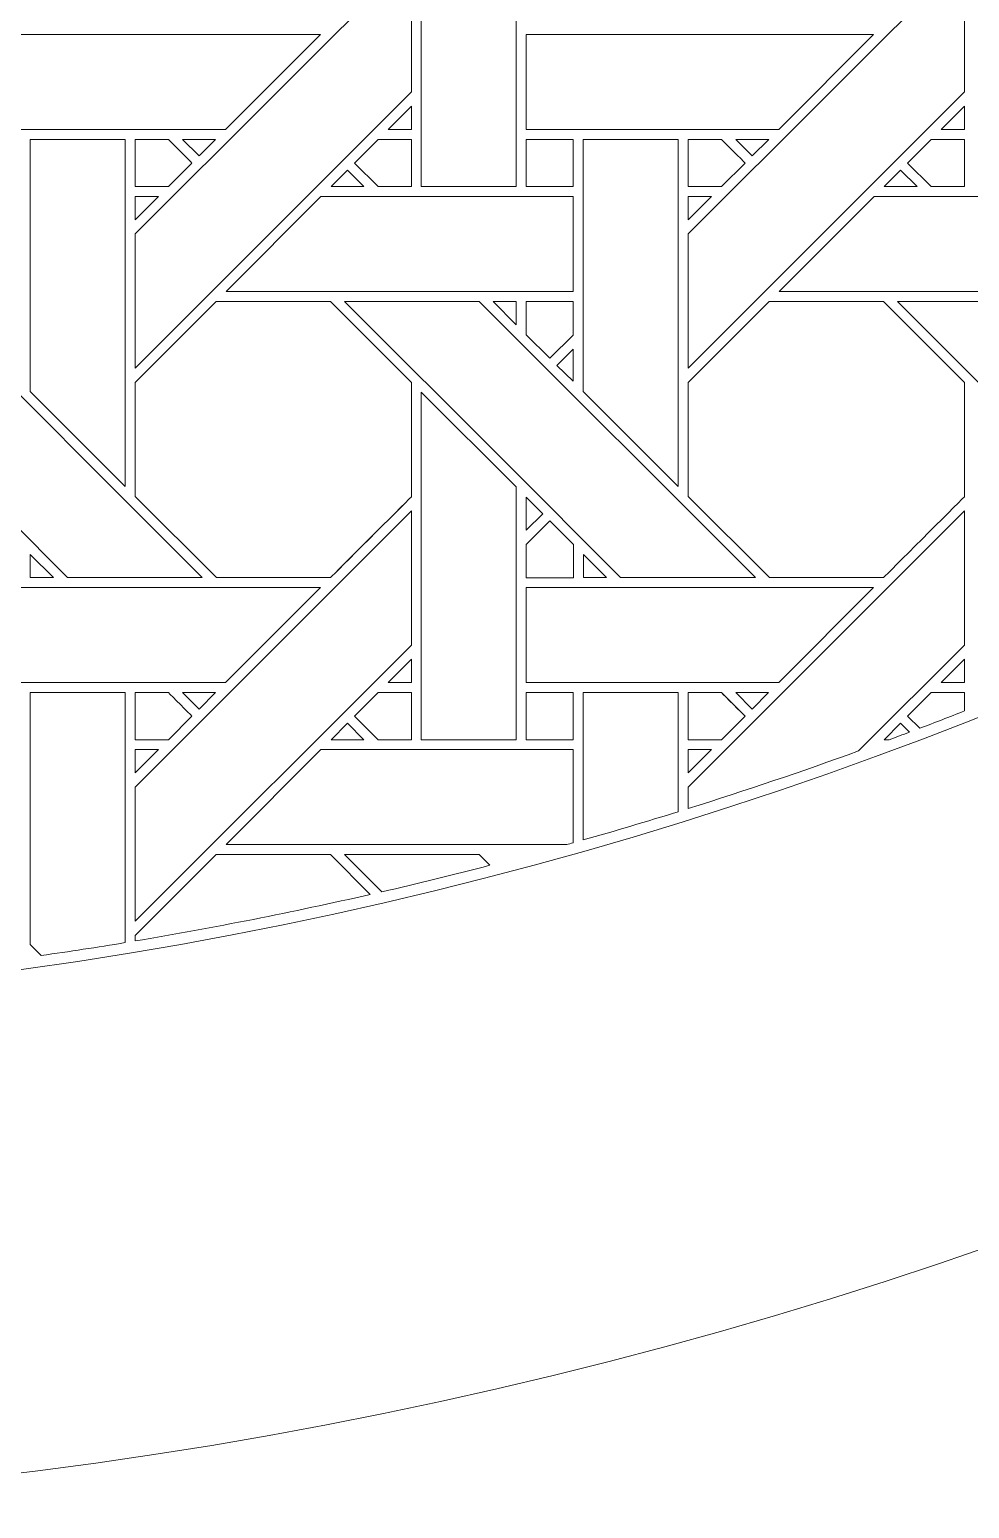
# Model space of a CAD drawing. Header units: inches. Extents: x 4.4 to 20.4, y 1.1 to 17.1.
# Drawn here: x 13.388 to 15, y 1.095 to 3.631 of the extents above; entities that cross this region are included whole.
import ezdxf

# ---------------------------------------------------------------- set-up
doc = ezdxf.new("R2010")
doc.units = ezdxf.units.IN
doc.header["$MEASUREMENT"] = 0
doc.layers.add('Design', color=7, linetype='Continuous', lineweight=0)

msp = doc.modelspace()

# ---------------------------------------------------------------- linework, layer by layer
at = {"layer": 'Design'}
for points, knots in [([(12.3829, 17.0948), (7.9646, 17.0948), (4.3829, 13.513), (4.3829, 9.0948), (4.3829, 4.6765), (7.9646, 1.0948), (12.3829, 1.0948), (16.8011, 1.0948), (20.3829, 4.6765), (20.3829, 9.0948), (20.3829, 13.513), (16.8011, 17.0948), (12.3829, 17.0948)], [0, 0, 0, 0, 1, 1, 1, 2, 2, 2, 3, 3, 3, 4, 4, 4, 4]), ([(12.3829, 16.2388), (8.4373, 16.2388), (5.2388, 13.0403), (5.2388, 9.0948), (5.2388, 5.1492), (8.4373, 1.9507), (12.3829, 1.9507), (16.3284, 1.9507), (19.5269, 5.1492), (19.5269, 9.0948), (19.5269, 13.0403), (16.3284, 16.2388), (12.3829, 16.2388)], [0, 0, 0, 0, 1, 1, 1, 2, 2, 2, 3, 3, 3, 4, 4, 4, 4]), ([(14.2227, 3.7957), (14.2227, 3.7957), (14.2227, 3.362), (14.2227, 3.362), (14.2227, 3.362), (14.0599, 3.362), (14.0599, 3.362), (14.0599, 3.362), (14.0599, 3.9579), (14.0599, 3.9579), (14.0599, 3.9579), (14.2227, 3.7957), (14.2227, 3.7957)], [0, 0, 0, 0, 1, 1, 1, 2, 2, 2, 3, 3, 3, 4, 4, 4, 4]), ([(13.5691, 3.2807), (13.5691, 3.2807), (14.0428, 3.7543), (14.0428, 3.7543), (14.0428, 3.7543), (14.0428, 3.5243), (14.0428, 3.5243), (14.0428, 3.5243), (13.5691, 3.0506), (13.5691, 3.0506), (13.5691, 3.0506), (13.5691, 3.2807), (13.5691, 3.2807)], [0, 0, 0, 0, 1, 1, 1, 2, 2, 2, 3, 3, 3, 4, 4, 4, 4]), ([(14.5179, 3.2807), (14.5179, 3.2807), (14.9915, 3.7543), (14.9915, 3.7543), (14.9915, 3.7543), (14.9915, 3.5243), (14.9915, 3.5243), (14.9915, 3.5243), (14.5179, 3.0506), (14.5179, 3.0506), (14.5179, 3.0506), (14.5179, 3.2807), (14.5179, 3.2807)], [0, 0, 0, 0, 1, 1, 1, 2, 2, 2, 3, 3, 3, 4, 4, 4, 4]), ([(13.2913, 3.4601), (13.2913, 3.4601), (13.2913, 3.6228), (13.2913, 3.6228), (13.2913, 3.6228), (13.887, 3.6228), (13.887, 3.6228), (13.887, 3.6228), (13.7242, 3.4601), (13.7242, 3.4601), (13.7242, 3.4601), (13.2913, 3.4601), (13.2913, 3.4601)], [0, 0, 0, 0, 1, 1, 1, 2, 2, 2, 3, 3, 3, 4, 4, 4, 4]), ([(14.24, 3.4601), (14.24, 3.4601), (14.24, 3.6228), (14.24, 3.6228), (14.24, 3.6228), (14.8357, 3.6228), (14.8357, 3.6228), (14.8357, 3.6228), (14.673, 3.4601), (14.673, 3.4601), (14.673, 3.4601), (14.24, 3.4601), (14.24, 3.4601)], [0, 0, 0, 0, 1, 1, 1, 2, 2, 2, 3, 3, 3, 4, 4, 4, 4]), ([(14.003, 3.4601), (14.003, 3.4601), (14.0428, 3.4999), (14.0428, 3.4999), (14.0428, 3.4999), (14.0428, 3.4601), (14.0428, 3.4601), (14.0428, 3.4601), (14.003, 3.4601), (14.003, 3.4601)], [0, 0, 0, 0, 1, 1, 1, 2, 2, 2, 3, 3, 3, 3]), ([(14.9517, 3.4601), (14.9517, 3.4601), (14.9915, 3.4999), (14.9915, 3.4999), (14.9915, 3.4999), (14.9915, 3.4601), (14.9915, 3.4601), (14.9915, 3.4601), (14.9517, 3.4601), (14.9517, 3.4601)], [0, 0, 0, 0, 1, 1, 1, 2, 2, 2, 3, 3, 3, 3]), ([(13.552, 3.4428), (13.552, 3.4428), (13.552, 2.8477), (13.552, 2.8477), (13.552, 2.8477), (13.3891, 3.0106), (13.3891, 3.0106), (13.3891, 3.0106), (13.3891, 3.4428), (13.3891, 3.4428), (13.3891, 3.4428), (13.552, 3.4428), (13.552, 3.4428)], [0, 0, 0, 0, 1, 1, 1, 2, 2, 2, 3, 3, 3, 4, 4, 4, 4]), ([(13.6262, 3.4428), (13.6313, 3.4377), (13.6621, 3.4069), (13.6665, 3.4024), (13.6665, 3.4024), (13.6261, 3.362), (13.6261, 3.362), (13.6261, 3.362), (13.5691, 3.362), (13.5691, 3.362), (13.5691, 3.362), (13.5691, 3.4428), (13.5691, 3.4428), (13.5691, 3.4428), (13.6262, 3.4428), (13.6262, 3.4428)], [0, 0, 0, 0, 1, 1, 1, 2, 2, 2, 3, 3, 3, 4, 4, 4, 5, 5, 5, 5]), ([(13.5691, 3.362), (13.5691, 3.362), (13.5691, 3.4428), (13.5691, 3.4428), (13.5691, 3.4428), (13.6262, 3.4428), (13.6262, 3.4428), (13.6313, 3.4377), (13.6621, 3.4069), (13.6665, 3.4024), (13.6665, 3.4024), (13.6261, 3.362), (13.6261, 3.362), (13.6261, 3.362), (13.5691, 3.362), (13.5691, 3.362)], [0, 0, 0, 0, 1, 1, 1, 2, 2, 2, 3, 3, 3, 4, 4, 4, 5, 5, 5, 5]), ([(13.6505, 3.4428), (13.6505, 3.4428), (13.707, 3.4428), (13.707, 3.4428), (13.707, 3.4428), (13.6787, 3.4147), (13.6787, 3.4147), (13.6787, 3.4147), (13.6505, 3.4428), (13.6505, 3.4428)], [0, 0, 0, 0, 1, 1, 1, 2, 2, 2, 3, 3, 3, 3]), ([(13.9857, 3.362), (13.9857, 3.362), (13.9453, 3.4024), (13.9453, 3.4024), (13.9453, 3.4024), (13.9858, 3.4428), (13.9858, 3.4428), (13.9858, 3.4428), (14.0428, 3.4428), (14.0428, 3.4428), (14.0428, 3.4428), (14.0428, 3.362), (14.0428, 3.362), (14.0428, 3.362), (13.9857, 3.362), (13.9857, 3.362)], [0, 0, 0, 0, 1, 1, 1, 2, 2, 2, 3, 3, 3, 4, 4, 4, 5, 5, 5, 5]), ([(13.9453, 3.4024), (13.9453, 3.4024), (13.9858, 3.4428), (13.9858, 3.4428), (13.9858, 3.4428), (14.0428, 3.4428), (14.0428, 3.4428), (14.0428, 3.4428), (14.0428, 3.362), (14.0428, 3.362), (14.0428, 3.362), (13.9857, 3.362), (13.9857, 3.362), (13.9857, 3.362), (13.9453, 3.4024), (13.9453, 3.4024)], [0, 0, 0, 0, 1, 1, 1, 2, 2, 2, 3, 3, 3, 4, 4, 4, 5, 5, 5, 5]), ([(14.24, 3.4428), (14.24, 3.4428), (14.3203, 3.4428), (14.3203, 3.4428), (14.3203, 3.4428), (14.3203, 3.362), (14.3203, 3.362), (14.3203, 3.362), (14.24, 3.362), (14.24, 3.362), (14.24, 3.362), (14.24, 3.4428), (14.24, 3.4428)], [0, 0, 0, 0, 1, 1, 1, 2, 2, 2, 3, 3, 3, 4, 4, 4, 4]), ([(14.24, 3.362), (14.24, 3.362), (14.24, 3.4428), (14.24, 3.4428), (14.24, 3.4428), (14.3203, 3.4428), (14.3203, 3.4428), (14.3203, 3.4428), (14.3203, 3.362), (14.3203, 3.362), (14.3203, 3.362), (14.24, 3.362), (14.24, 3.362)], [0, 0, 0, 0, 1, 1, 1, 2, 2, 2, 3, 3, 3, 4, 4, 4, 4]), ([(14.5007, 3.4428), (14.5007, 3.4428), (14.5007, 2.8477), (14.5007, 2.8477), (14.5007, 2.8477), (14.3378, 3.0106), (14.3378, 3.0106), (14.3378, 3.0106), (14.3378, 3.4428), (14.3378, 3.4428), (14.3378, 3.4428), (14.5007, 3.4428), (14.5007, 3.4428)], [0, 0, 0, 0, 1, 1, 1, 2, 2, 2, 3, 3, 3, 4, 4, 4, 4]), ([(14.6153, 3.4024), (14.6153, 3.4024), (14.5748, 3.362), (14.5748, 3.362), (14.5748, 3.362), (14.5179, 3.362), (14.5179, 3.362), (14.5179, 3.362), (14.5179, 3.4428), (14.5179, 3.4428), (14.5179, 3.4428), (14.5749, 3.4428), (14.5749, 3.4428), (14.5801, 3.4377), (14.6108, 3.4069), (14.6153, 3.4024)], [0, 0, 0, 0, 1, 1, 1, 2, 2, 2, 3, 3, 3, 4, 4, 4, 5, 5, 5, 5]), ([(14.5179, 3.362), (14.5179, 3.362), (14.5179, 3.4428), (14.5179, 3.4428), (14.5179, 3.4428), (14.5749, 3.4428), (14.5749, 3.4428), (14.5801, 3.4377), (14.6108, 3.4069), (14.6153, 3.4024), (14.6153, 3.4024), (14.5748, 3.362), (14.5748, 3.362), (14.5748, 3.362), (14.5179, 3.362), (14.5179, 3.362)], [0, 0, 0, 0, 1, 1, 1, 2, 2, 2, 3, 3, 3, 4, 4, 4, 5, 5, 5, 5]), ([(14.5993, 3.4428), (14.5993, 3.4428), (14.6558, 3.4428), (14.6558, 3.4428), (14.6558, 3.4428), (14.6275, 3.4146), (14.6275, 3.4146), (14.6275, 3.4146), (14.5993, 3.4428), (14.5993, 3.4428)], [0, 0, 0, 0, 1, 1, 1, 2, 2, 2, 3, 3, 3, 3]), ([(14.9344, 3.362), (14.9344, 3.362), (14.8941, 3.4024), (14.8941, 3.4024), (14.8941, 3.4024), (14.9345, 3.4428), (14.9345, 3.4428), (14.9345, 3.4428), (14.9915, 3.4428), (14.9915, 3.4428), (14.9915, 3.4428), (14.9915, 3.362), (14.9915, 3.362), (14.9915, 3.362), (14.9344, 3.362), (14.9344, 3.362)], [0, 0, 0, 0, 1, 1, 1, 2, 2, 2, 3, 3, 3, 4, 4, 4, 5, 5, 5, 5]), ([(14.8941, 3.4024), (14.8941, 3.4024), (14.9345, 3.4428), (14.9345, 3.4428), (14.9345, 3.4428), (14.9915, 3.4428), (14.9915, 3.4428), (14.9915, 3.4428), (14.9915, 3.362), (14.9915, 3.362), (14.9915, 3.362), (14.9344, 3.362), (14.9344, 3.362), (14.9344, 3.362), (14.8941, 3.4024), (14.8941, 3.4024)], [0, 0, 0, 0, 1, 1, 1, 2, 2, 2, 3, 3, 3, 4, 4, 4, 5, 5, 5, 5]), ([(13.9615, 3.362), (13.9615, 3.362), (13.905, 3.362), (13.905, 3.362), (13.905, 3.362), (13.9332, 3.3903), (13.9332, 3.3903), (13.9332, 3.3903), (13.9615, 3.362), (13.9615, 3.362)], [0, 0, 0, 0, 1, 1, 1, 2, 2, 2, 3, 3, 3, 3]), ([(14.9102, 3.362), (14.9102, 3.362), (14.8537, 3.362), (14.8537, 3.362), (14.8537, 3.362), (14.8819, 3.3903), (14.8819, 3.3903), (14.8819, 3.3903), (14.9102, 3.362), (14.9102, 3.362)], [0, 0, 0, 0, 1, 1, 1, 2, 2, 2, 3, 3, 3, 3]), ([(13.609, 3.3449), (13.609, 3.3449), (13.5691, 3.3051), (13.5691, 3.3051), (13.5691, 3.3051), (13.5691, 3.3449), (13.5691, 3.3449), (13.5691, 3.3449), (13.609, 3.3449), (13.609, 3.3449)], [0, 0, 0, 0, 1, 1, 1, 2, 2, 2, 3, 3, 3, 3]), ([(13.725, 3.1821), (13.725, 3.1821), (13.8878, 3.3449), (13.8878, 3.3449), (13.8878, 3.3449), (14.3203, 3.3449), (14.3203, 3.3449), (14.3203, 3.3449), (14.3203, 3.1821), (14.3203, 3.1821), (14.3203, 3.1821), (13.725, 3.1821), (13.725, 3.1821)], [0, 0, 0, 0, 1, 1, 1, 2, 2, 2, 3, 3, 3, 4, 4, 4, 4]), ([(14.5577, 3.3449), (14.5577, 3.3449), (14.5179, 3.3051), (14.5179, 3.3051), (14.5179, 3.3051), (14.5179, 3.3449), (14.5179, 3.3449), (14.5179, 3.3449), (14.5577, 3.3449), (14.5577, 3.3449)], [0, 0, 0, 0, 1, 1, 1, 2, 2, 2, 3, 3, 3, 3]), ([(14.6737, 3.1821), (14.6737, 3.1821), (14.8365, 3.3449), (14.8365, 3.3449), (14.8365, 3.3449), (15.269, 3.3449), (15.269, 3.3449), (15.269, 3.3449), (15.269, 3.1821), (15.269, 3.1821), (15.269, 3.1821), (14.6737, 3.1821), (14.6737, 3.1821)], [0, 0, 0, 0, 1, 1, 1, 2, 2, 2, 3, 3, 3, 4, 4, 4, 4]), ([(13.2539, 2.8912), (13.2539, 2.8912), (12.9796, 3.165), (12.9796, 3.165), (12.9796, 3.165), (13.2105, 3.165), (13.2105, 3.165), (13.2105, 3.165), (13.6841, 2.6913), (13.6841, 2.6913), (13.6841, 2.6913), (13.4531, 2.6913), (13.4531, 2.6913), (13.4531, 2.6913), (13.2539, 2.8912), (13.2539, 2.8912)], [0, 0, 0, 0, 1, 1, 1, 2, 2, 2, 3, 3, 3, 4, 4, 4, 5, 5, 5, 5]), ([(13.5691, 2.8305), (13.5691, 2.8305), (13.5691, 3.0262), (13.5691, 3.0262), (13.5691, 3.0262), (13.7078, 3.1649), (13.7078, 3.1649), (13.7078, 3.1649), (13.904, 3.1649), (13.904, 3.1649), (13.904, 3.1649), (14.0428, 3.0262), (14.0428, 3.0262), (14.0428, 3.0262), (14.0428, 2.83), (14.0428, 2.83), (14.025, 2.812), (13.9131, 2.7003), (13.9041, 2.6913), (13.9041, 2.6913), (13.7084, 2.6913), (13.7084, 2.6913), (13.7084, 2.6913), (13.5691, 2.8305), (13.5691, 2.8305)], [0, 0, 0, 0, 1, 1, 1, 2, 2, 2, 3, 3, 3, 4, 4, 4, 5, 5, 5, 6, 6, 6, 7, 7, 7, 8, 8, 8, 8]), ([(13.5691, 2.8305), (13.5691, 2.8305), (13.5691, 3.0262), (13.5691, 3.0262), (13.5691, 3.0262), (13.7078, 3.1649), (13.7078, 3.1649), (13.7078, 3.1649), (13.904, 3.1649), (13.904, 3.1649), (13.904, 3.1649), (14.0428, 3.0262), (14.0428, 3.0262), (14.0428, 3.0262), (14.0428, 2.83), (14.0428, 2.83), (14.0249, 2.8119), (13.913, 2.7002), (13.9041, 2.6913), (13.9041, 2.6913), (13.7084, 2.6913), (13.7084, 2.6913), (13.7084, 2.6913), (13.5691, 2.8305), (13.5691, 2.8305)], [0, 0, 0, 0, 1, 1, 1, 2, 2, 2, 3, 3, 3, 4, 4, 4, 5, 5, 5, 6, 6, 6, 7, 7, 7, 8, 8, 8, 8]), ([(14.2027, 2.8912), (14.2027, 2.8912), (13.9283, 3.165), (13.9283, 3.165), (13.9283, 3.165), (14.1592, 3.165), (14.1592, 3.165), (14.1592, 3.165), (14.6329, 2.6913), (14.6329, 2.6913), (14.6329, 2.6913), (14.4018, 2.6913), (14.4018, 2.6913), (14.4018, 2.6913), (14.2027, 2.8912), (14.2027, 2.8912)], [0, 0, 0, 0, 1, 1, 1, 2, 2, 2, 3, 3, 3, 4, 4, 4, 5, 5, 5, 5]), ([(14.2228, 3.165), (14.2228, 3.165), (14.2228, 3.1251), (14.2228, 3.1251), (14.2228, 3.1251), (14.1833, 3.165), (14.1833, 3.165), (14.1833, 3.165), (14.2228, 3.165), (14.2228, 3.165)], [0, 0, 0, 0, 1, 1, 1, 2, 2, 2, 3, 3, 3, 3]), ([(14.3203, 3.1649), (14.3203, 3.1649), (14.3203, 3.1073), (14.3203, 3.1073), (14.3203, 3.1073), (14.2803, 3.0674), (14.2803, 3.0674), (14.2803, 3.0674), (14.24, 3.1077), (14.24, 3.1077), (14.24, 3.1077), (14.24, 3.1649), (14.24, 3.1649), (14.24, 3.1649), (14.3203, 3.1649), (14.3203, 3.1649)], [0, 0, 0, 0, 1, 1, 1, 2, 2, 2, 3, 3, 3, 4, 4, 4, 5, 5, 5, 5]), ([(14.2803, 3.0674), (14.2803, 3.0674), (14.24, 3.1077), (14.24, 3.1077), (14.24, 3.1077), (14.24, 3.1649), (14.24, 3.1649), (14.24, 3.1649), (14.3203, 3.1649), (14.3203, 3.1649), (14.3203, 3.1649), (14.3203, 3.1073), (14.3203, 3.1073), (14.3203, 3.1073), (14.2803, 3.0674), (14.2803, 3.0674)], [0, 0, 0, 0, 1, 1, 1, 2, 2, 2, 3, 3, 3, 4, 4, 4, 5, 5, 5, 5]), ([(14.8528, 2.6913), (14.8528, 2.6913), (14.6571, 2.6913), (14.6571, 2.6913), (14.6571, 2.6913), (14.5179, 2.8305), (14.5179, 2.8305), (14.5179, 2.8305), (14.5179, 3.0262), (14.5179, 3.0262), (14.5179, 3.0262), (14.6566, 3.1649), (14.6566, 3.1649), (14.6566, 3.1649), (14.8528, 3.1649), (14.8528, 3.1649), (14.8528, 3.1649), (14.9915, 3.0262), (14.9915, 3.0262), (14.9915, 3.0262), (14.9915, 2.83), (14.9915, 2.83), (14.9737, 2.812), (14.8618, 2.7003), (14.8528, 2.6913)], [0, 0, 0, 0, 1, 1, 1, 2, 2, 2, 3, 3, 3, 4, 4, 4, 5, 5, 5, 6, 6, 6, 7, 7, 7, 8, 8, 8, 8]), ([(14.6571, 2.6913), (14.6571, 2.6913), (14.5179, 2.8305), (14.5179, 2.8305), (14.5179, 2.8305), (14.5179, 3.0262), (14.5179, 3.0262), (14.5179, 3.0262), (14.6566, 3.1649), (14.6566, 3.1649), (14.6566, 3.1649), (14.8528, 3.1649), (14.8528, 3.1649), (14.8528, 3.1649), (14.9915, 3.0262), (14.9915, 3.0262), (14.9915, 3.0262), (14.9915, 2.83), (14.9915, 2.83), (14.9737, 2.812), (14.8617, 2.7002), (14.8528, 2.6913), (14.8528, 2.6913), (14.6571, 2.6913), (14.6571, 2.6913)], [0, 0, 0, 0, 1, 1, 1, 2, 2, 2, 3, 3, 3, 4, 4, 4, 5, 5, 5, 6, 6, 6, 7, 7, 7, 8, 8, 8, 8]), ([(15.5106, 2.6913), (15.5106, 2.6913), (15.3506, 2.6913), (15.3506, 2.6913), (15.3506, 2.6913), (14.877, 3.165), (14.877, 3.165), (14.877, 3.165), (15.1079, 3.165), (15.1079, 3.165), (15.1079, 3.165), (15.5582, 2.7147), (15.5582, 2.7147), (15.5423, 2.7069), (15.5264, 2.6991), (15.5106, 2.6913)], [0, 0, 0, 0, 1, 1, 1, 2, 2, 2, 3, 3, 3, 4, 4, 4, 5, 5, 5, 5]), ([(14.3203, 3.0831), (14.3203, 3.0831), (14.3203, 3.028), (14.3203, 3.028), (14.3203, 3.028), (14.2925, 3.0553), (14.2925, 3.0553), (14.2925, 3.0553), (14.3203, 3.0831), (14.3203, 3.0831)], [0, 0, 0, 0, 1, 1, 1, 2, 2, 2, 3, 3, 3, 3]), ([(14.2227, 2.847), (14.2227, 2.847), (14.2227, 2.4133), (14.2227, 2.4133), (14.2227, 2.4133), (14.0599, 2.4133), (14.0599, 2.4133), (14.0599, 2.4133), (14.0599, 3.0091), (14.0599, 3.0091), (14.0599, 3.0091), (14.2227, 2.847), (14.2227, 2.847)], [0, 0, 0, 0, 1, 1, 1, 2, 2, 2, 3, 3, 3, 4, 4, 4, 4]), ([(14.24, 2.7727), (14.24, 2.7727), (14.24, 2.8295), (14.24, 2.8295), (14.24, 2.8295), (14.2682, 2.8009), (14.2682, 2.8009), (14.2682, 2.8009), (14.24, 2.7727), (14.24, 2.7727)], [0, 0, 0, 0, 1, 1, 1, 2, 2, 2, 3, 3, 3, 3]), ([(13.5691, 2.332), (13.5691, 2.332), (14.0428, 2.8056), (14.0428, 2.8056), (14.0428, 2.8056), (14.0428, 2.5756), (14.0428, 2.5756), (14.0428, 2.5756), (13.5691, 2.1019), (13.5691, 2.1019), (13.5691, 2.1019), (13.5691, 2.332), (13.5691, 2.332)], [0, 0, 0, 0, 1, 1, 1, 2, 2, 2, 3, 3, 3, 4, 4, 4, 4]), ([(14.5179, 2.2953), (14.5179, 2.2953), (14.5179, 2.332), (14.5179, 2.332), (14.5179, 2.332), (14.9915, 2.8056), (14.9915, 2.8056), (14.9915, 2.8056), (14.9915, 2.5756), (14.9915, 2.5756), (14.9915, 2.5756), (14.8099, 2.3939), (14.8099, 2.3939), (14.7135, 2.359), (14.6161, 2.3261), (14.5179, 2.2953)], [0, 0, 0, 0, 1, 1, 1, 2, 2, 2, 3, 3, 3, 4, 4, 4, 5, 5, 5, 5]), ([(14.24, 2.691), (14.24, 2.691), (14.24, 2.7483), (14.24, 2.7483), (14.24, 2.7483), (14.2803, 2.7887), (14.2803, 2.7887), (14.2803, 2.7887), (14.3207, 2.7483), (14.3207, 2.7483), (14.3207, 2.7483), (14.3207, 2.691), (14.3207, 2.691), (14.3207, 2.691), (14.24, 2.691), (14.24, 2.691)], [0, 0, 0, 0, 1, 1, 1, 2, 2, 2, 3, 3, 3, 4, 4, 4, 5, 5, 5, 5]), ([(14.24, 2.7483), (14.24, 2.7483), (14.2803, 2.7887), (14.2803, 2.7887), (14.2803, 2.7887), (14.3207, 2.7483), (14.3207, 2.7483), (14.3207, 2.7483), (14.3207, 2.691), (14.3207, 2.691), (14.3207, 2.691), (14.24, 2.691), (14.24, 2.691), (14.24, 2.691), (14.24, 2.7483), (14.24, 2.7483)], [0, 0, 0, 0, 1, 1, 1, 2, 2, 2, 3, 3, 3, 4, 4, 4, 5, 5, 5, 5]), ([(13.4289, 2.6913), (13.4289, 2.6913), (13.3892, 2.6913), (13.3892, 2.6913), (13.3892, 2.6913), (13.3892, 2.7311), (13.3892, 2.7311), (13.3892, 2.7311), (13.4289, 2.6913), (13.4289, 2.6913)], [0, 0, 0, 0, 1, 1, 1, 2, 2, 2, 3, 3, 3, 3]), ([(14.3776, 2.6913), (14.3776, 2.6913), (14.3379, 2.6913), (14.3379, 2.6913), (14.3379, 2.6913), (14.3379, 2.7311), (14.3379, 2.7311), (14.3379, 2.7311), (14.3776, 2.6913), (14.3776, 2.6913)], [0, 0, 0, 0, 1, 1, 1, 2, 2, 2, 3, 3, 3, 3]), ([(13.2913, 2.5114), (13.2913, 2.5114), (13.2913, 2.6741), (13.2913, 2.6741), (13.2913, 2.6741), (13.887, 2.6741), (13.887, 2.6741), (13.887, 2.6741), (13.7242, 2.5114), (13.7242, 2.5114), (13.7242, 2.5114), (13.2913, 2.5114), (13.2913, 2.5114)], [0, 0, 0, 0, 1, 1, 1, 2, 2, 2, 3, 3, 3, 4, 4, 4, 4]), ([(14.24, 2.5114), (14.24, 2.5114), (14.24, 2.6741), (14.24, 2.6741), (14.24, 2.6741), (14.8357, 2.6741), (14.8357, 2.6741), (14.8357, 2.6741), (14.673, 2.5114), (14.673, 2.5114), (14.673, 2.5114), (14.24, 2.5114), (14.24, 2.5114)], [0, 0, 0, 0, 1, 1, 1, 2, 2, 2, 3, 3, 3, 4, 4, 4, 4]), ([(14.003, 2.5114), (14.003, 2.5114), (14.0428, 2.5512), (14.0428, 2.5512), (14.0428, 2.5512), (14.0428, 2.5114), (14.0428, 2.5114), (14.0428, 2.5114), (14.003, 2.5114), (14.003, 2.5114)], [0, 0, 0, 0, 1, 1, 1, 2, 2, 2, 3, 3, 3, 3]), ([(14.9517, 2.5114), (14.9517, 2.5114), (14.9915, 2.5512), (14.9915, 2.5512), (14.9915, 2.5512), (14.9915, 2.5114), (14.9915, 2.5114), (14.9915, 2.5114), (14.9517, 2.5114), (14.9517, 2.5114)], [0, 0, 0, 0, 1, 1, 1, 2, 2, 2, 3, 3, 3, 3]), ([(13.4079, 2.0431), (13.4079, 2.0431), (13.3891, 2.0619), (13.3891, 2.0619), (13.3891, 2.0619), (13.3891, 2.4941), (13.3891, 2.4941), (13.3891, 2.4941), (13.552, 2.4941), (13.552, 2.4941), (13.552, 2.4941), (13.552, 2.0652), (13.552, 2.0652), (13.5041, 2.0573), (13.4561, 2.05), (13.4079, 2.0431)], [0, 0, 0, 0, 1, 1, 1, 2, 2, 2, 3, 3, 3, 4, 4, 4, 5, 5, 5, 5]), ([(13.6665, 2.4537), (13.6665, 2.4537), (13.6261, 2.4133), (13.6261, 2.4133), (13.6261, 2.4133), (13.5691, 2.4133), (13.5691, 2.4133), (13.5691, 2.4133), (13.5691, 2.4941), (13.5691, 2.4941), (13.5691, 2.4941), (13.6262, 2.4941), (13.6262, 2.4941), (13.6313, 2.4889), (13.6621, 2.4581), (13.6665, 2.4537)], [0, 0, 0, 0, 1, 1, 1, 2, 2, 2, 3, 3, 3, 4, 4, 4, 5, 5, 5, 5]), ([(13.5691, 2.4133), (13.5691, 2.4133), (13.5691, 2.4941), (13.5691, 2.4941), (13.5691, 2.4941), (13.6262, 2.4941), (13.6262, 2.4941), (13.6313, 2.4889), (13.6621, 2.4581), (13.6665, 2.4537), (13.6665, 2.4537), (13.6261, 2.4133), (13.6261, 2.4133), (13.6261, 2.4133), (13.5691, 2.4133), (13.5691, 2.4133)], [0, 0, 0, 0, 1, 1, 1, 2, 2, 2, 3, 3, 3, 4, 4, 4, 5, 5, 5, 5]), ([(13.6505, 2.4941), (13.6505, 2.4941), (13.707, 2.4941), (13.707, 2.4941), (13.707, 2.4941), (13.6787, 2.4659), (13.6787, 2.4659), (13.6787, 2.4659), (13.6505, 2.4941), (13.6505, 2.4941)], [0, 0, 0, 0, 1, 1, 1, 2, 2, 2, 3, 3, 3, 3]), ([(13.9858, 2.4941), (13.9858, 2.4941), (14.0428, 2.4941), (14.0428, 2.4941), (14.0428, 2.4941), (14.0428, 2.4133), (14.0428, 2.4133), (14.0428, 2.4133), (13.9857, 2.4133), (13.9857, 2.4133), (13.9857, 2.4133), (13.9453, 2.4536), (13.9453, 2.4536), (13.9453, 2.4536), (13.9858, 2.4941), (13.9858, 2.4941)], [0, 0, 0, 0, 1, 1, 1, 2, 2, 2, 3, 3, 3, 4, 4, 4, 5, 5, 5, 5]), ([(13.9453, 2.4536), (13.9453, 2.4536), (13.9858, 2.4941), (13.9858, 2.4941), (13.9858, 2.4941), (14.0428, 2.4941), (14.0428, 2.4941), (14.0428, 2.4941), (14.0428, 2.4133), (14.0428, 2.4133), (14.0428, 2.4133), (13.9857, 2.4133), (13.9857, 2.4133), (13.9857, 2.4133), (13.9453, 2.4536), (13.9453, 2.4536)], [0, 0, 0, 0, 1, 1, 1, 2, 2, 2, 3, 3, 3, 4, 4, 4, 5, 5, 5, 5]), ([(14.24, 2.4941), (14.24, 2.4941), (14.3203, 2.4941), (14.3203, 2.4941), (14.3203, 2.4941), (14.3203, 2.4133), (14.3203, 2.4133), (14.3203, 2.4133), (14.24, 2.4133), (14.24, 2.4133), (14.24, 2.4133), (14.24, 2.4941), (14.24, 2.4941)], [0, 0, 0, 0, 1, 1, 1, 2, 2, 2, 3, 3, 3, 4, 4, 4, 4]), ([(14.3203, 2.4133), (14.3203, 2.4133), (14.24, 2.4133), (14.24, 2.4133), (14.24, 2.4133), (14.24, 2.4941), (14.24, 2.4941), (14.24, 2.4941), (14.3203, 2.4941), (14.3203, 2.4941), (14.3203, 2.4941), (14.3203, 2.4133), (14.3203, 2.4133)], [0, 0, 0, 0, 1, 1, 1, 2, 2, 2, 3, 3, 3, 4, 4, 4, 4]), ([(14.3378, 2.2413), (14.3378, 2.2413), (14.3378, 2.4941), (14.3378, 2.4941), (14.3378, 2.4941), (14.5007, 2.4941), (14.5007, 2.4941), (14.5007, 2.4941), (14.5007, 2.2898), (14.5007, 2.2898), (14.4467, 2.273), (14.3924, 2.2569), (14.3378, 2.2413)], [0, 0, 0, 0, 1, 1, 1, 2, 2, 2, 3, 3, 3, 4, 4, 4, 4]), ([(14.5179, 2.4941), (14.5179, 2.4941), (14.5749, 2.4941), (14.5749, 2.4941), (14.5801, 2.4889), (14.6108, 2.4581), (14.6153, 2.4537), (14.6153, 2.4537), (14.5748, 2.4133), (14.5748, 2.4133), (14.5748, 2.4133), (14.5179, 2.4133), (14.5179, 2.4133), (14.5179, 2.4133), (14.5179, 2.4941), (14.5179, 2.4941)], [0, 0, 0, 0, 1, 1, 1, 2, 2, 2, 3, 3, 3, 4, 4, 4, 5, 5, 5, 5]), ([(14.5179, 2.4133), (14.5179, 2.4133), (14.5179, 2.4941), (14.5179, 2.4941), (14.5179, 2.4941), (14.5749, 2.4941), (14.5749, 2.4941), (14.5749, 2.4941), (14.6153, 2.4537), (14.6153, 2.4537), (14.6153, 2.4537), (14.5748, 2.4133), (14.5748, 2.4133), (14.5748, 2.4133), (14.5179, 2.4133), (14.5179, 2.4133)], [0, 0, 0, 0, 1, 1, 1, 2, 2, 2, 3, 3, 3, 4, 4, 4, 5, 5, 5, 5]), ([(14.5993, 2.4941), (14.5993, 2.4941), (14.6557, 2.4941), (14.6557, 2.4941), (14.6557, 2.4941), (14.6275, 2.4659), (14.6275, 2.4659), (14.6275, 2.4659), (14.5993, 2.4941), (14.5993, 2.4941)], [0, 0, 0, 0, 1, 1, 1, 2, 2, 2, 3, 3, 3, 3]), ([(14.9149, 2.4328), (14.9149, 2.4328), (14.8941, 2.4536), (14.8941, 2.4536), (14.8941, 2.4536), (14.9345, 2.4941), (14.9345, 2.4941), (14.9345, 2.4941), (14.9915, 2.4941), (14.9915, 2.4941), (14.9915, 2.4941), (14.9915, 2.4625), (14.9915, 2.4625), (14.9661, 2.4525), (14.9405, 2.4425), (14.9149, 2.4328)], [0, 0, 0, 0, 1, 1, 1, 2, 2, 2, 3, 3, 3, 4, 4, 4, 5, 5, 5, 5]), ([(14.9915, 2.4941), (14.9915, 2.4941), (14.9915, 2.4625), (14.9915, 2.4625), (14.9661, 2.4525), (14.9405, 2.4425), (14.9149, 2.4328), (14.9149, 2.4328), (14.8941, 2.4536), (14.8941, 2.4536), (14.8941, 2.4536), (14.9345, 2.4941), (14.9345, 2.4941), (14.9345, 2.4941), (14.9915, 2.4941), (14.9915, 2.4941)], [0, 0, 0, 0, 1, 1, 1, 2, 2, 2, 3, 3, 3, 4, 4, 4, 5, 5, 5, 5]), ([(13.9615, 2.4133), (13.9615, 2.4133), (13.905, 2.4133), (13.905, 2.4133), (13.905, 2.4133), (13.9332, 2.4416), (13.9332, 2.4416), (13.9332, 2.4416), (13.9615, 2.4133), (13.9615, 2.4133)], [0, 0, 0, 0, 1, 1, 1, 2, 2, 2, 3, 3, 3, 3]), ([(14.8537, 2.4133), (14.8537, 2.4133), (14.8819, 2.4416), (14.8819, 2.4416), (14.8819, 2.4416), (14.8973, 2.4262), (14.8973, 2.4262), (14.8858, 2.4219), (14.8742, 2.4176), (14.8627, 2.4133), (14.8627, 2.4133), (14.8537, 2.4133), (14.8537, 2.4133)], [0, 0, 0, 0, 1, 1, 1, 2, 2, 2, 3, 3, 3, 4, 4, 4, 4]), ([(13.609, 2.3962), (13.609, 2.3962), (13.5691, 2.3564), (13.5691, 2.3564), (13.5691, 2.3564), (13.5691, 2.3962), (13.5691, 2.3962), (13.5691, 2.3962), (13.609, 2.3962), (13.609, 2.3962)], [0, 0, 0, 0, 1, 1, 1, 2, 2, 2, 3, 3, 3, 3]), ([(14.3093, 2.2334), (14.3093, 2.2334), (13.725, 2.2334), (13.725, 2.2334), (13.725, 2.2334), (13.8878, 2.3962), (13.8878, 2.3962), (13.8878, 2.3962), (14.3203, 2.3962), (14.3203, 2.3962), (14.3203, 2.3962), (14.3203, 2.2364), (14.3203, 2.2364), (14.3166, 2.2354), (14.313, 2.2344), (14.3093, 2.2334)], [0, 0, 0, 0, 1, 1, 1, 2, 2, 2, 3, 3, 3, 4, 4, 4, 5, 5, 5, 5]), ([(14.5577, 2.3962), (14.5577, 2.3962), (14.5179, 2.3564), (14.5179, 2.3564), (14.5179, 2.3564), (14.5179, 2.3962), (14.5179, 2.3962), (14.5179, 2.3962), (14.5577, 2.3962), (14.5577, 2.3962)], [0, 0, 0, 0, 1, 1, 1, 2, 2, 2, 3, 3, 3, 3]), ([(13.5691, 2.0681), (13.5691, 2.0681), (13.5691, 2.0775), (13.5691, 2.0775), (13.5691, 2.0775), (13.7078, 2.2162), (13.7078, 2.2162), (13.7078, 2.2162), (13.904, 2.2162), (13.904, 2.2162), (13.904, 2.2162), (13.9724, 2.1478), (13.9724, 2.1478), (13.8393, 2.1175), (13.7049, 2.0909), (13.5691, 2.0681)], [0, 0, 0, 0, 1, 1, 1, 2, 2, 2, 3, 3, 3, 4, 4, 4, 5, 5, 5, 5]), ([(13.5691, 2.0775), (13.5691, 2.0775), (13.7078, 2.2162), (13.7078, 2.2162), (13.7078, 2.2162), (13.904, 2.2162), (13.904, 2.2162), (13.904, 2.2162), (13.9724, 2.1478), (13.9724, 2.1478), (13.8393, 2.1175), (13.7049, 2.0909), (13.5691, 2.0681), (13.5691, 2.0681), (13.5691, 2.0775), (13.5691, 2.0775)], [0, 0, 0, 0, 1, 1, 1, 2, 2, 2, 3, 3, 3, 4, 4, 4, 5, 5, 5, 5]), ([(13.9283, 2.2162), (13.9283, 2.2162), (14.1592, 2.2162), (14.1592, 2.2162), (14.1592, 2.2162), (14.1776, 2.1978), (14.1776, 2.1978), (14.1162, 2.1819), (14.0545, 2.1667), (13.9924, 2.1523), (13.9924, 2.1523), (13.9283, 2.2162), (13.9283, 2.2162)], [0, 0, 0, 0, 1, 1, 1, 2, 2, 2, 3, 3, 3, 4, 4, 4, 4])]:
    msp.add_open_spline(points, degree=3, knots=knots, dxfattribs=at)

doc.saveas('drawing.dxf')
